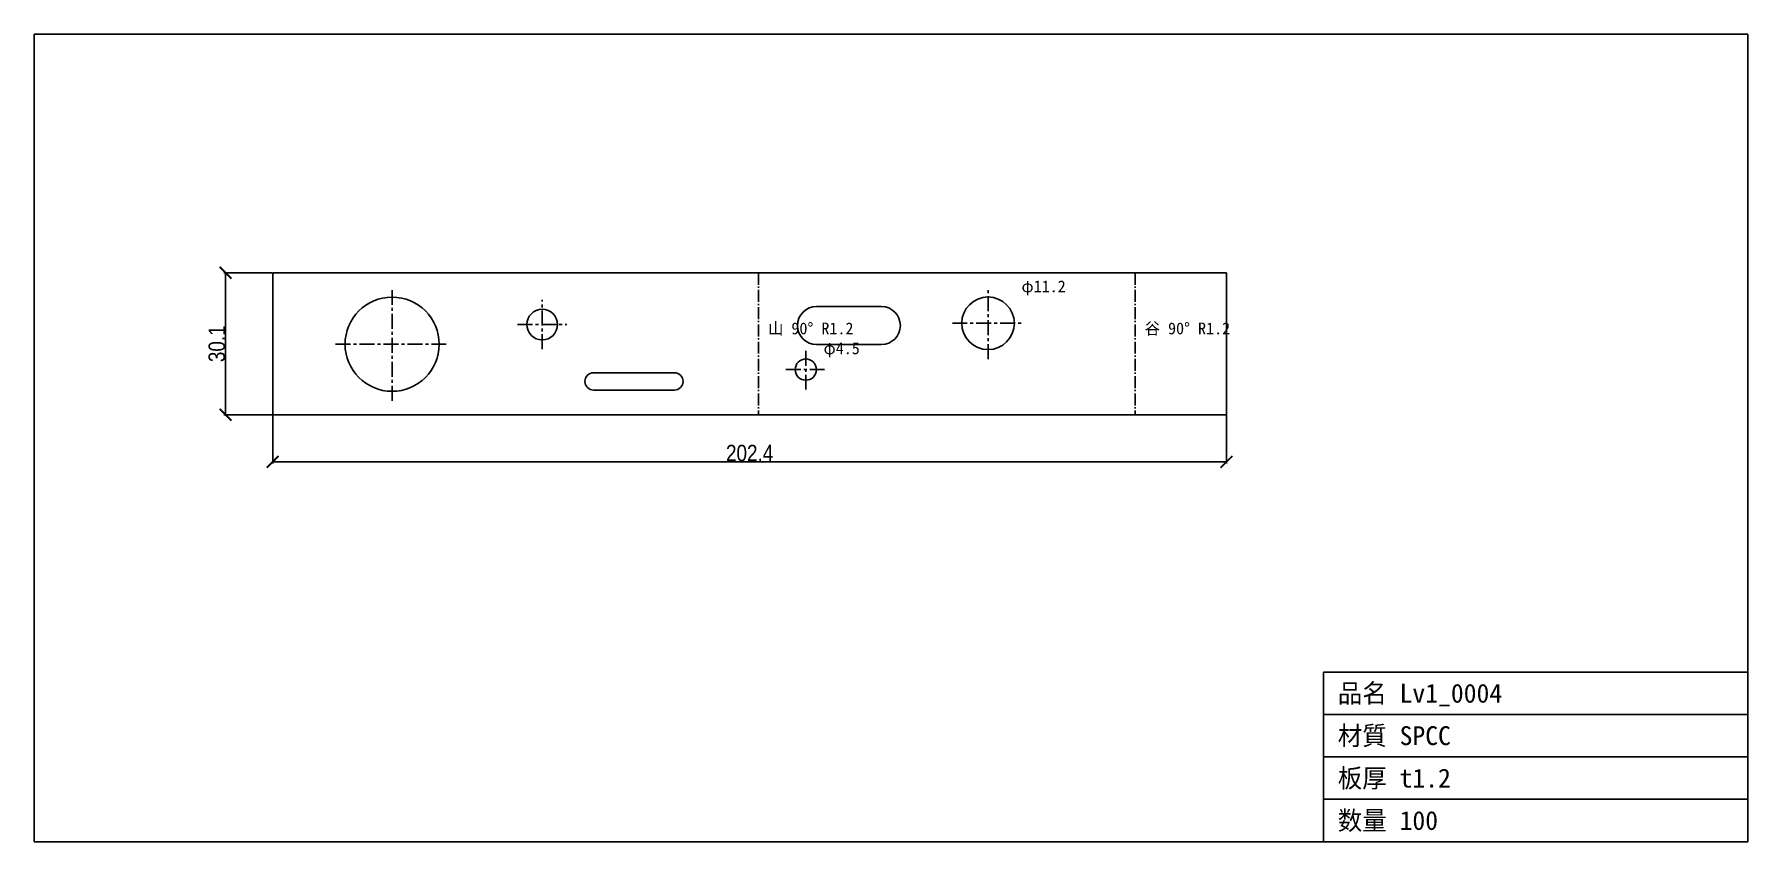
# Model space of a CAD drawing. Header units: millimetres. Extents: x -51 to 313, y -91 to 81.
import ezdxf

# ---------------------------------------------------------------- set-up
doc = ezdxf.new("R2010")
doc.units = ezdxf.units.MM
doc.linetypes.add('CENTER', pattern=[5.08, 3.175, -0.635, 0.635, -0.635])
doc.linetypes.add('DASHDOT', pattern=[3.556, 2.54, -0.508, 0, -0.508])
for name, color, linetype in [('BEND', 7, 'Continuous'), ('CENTER', 7, 'Continuous'), ('CUT', 7, 'Continuous'), ('DIM', 7, 'Continuous'), ('FRAME', 7, 'Continuous'), ('TEXT', 7, 'Continuous')]:
    doc.layers.add(name, color=color, linetype=linetype)
doc.styles.add('OpenSansCondensed-Light', font='OpenSansCondensed-Light.ttf')
doc.dimstyles.new('EZDXF', dxfattribs={"dimtxt": 0.25, "dimasz": 0.175, "dimexe": 0.375, "dimexo": 0.125, "dimgap": 0.1, "dimtad": 1, "dimlfac": 100, "dimzin": 12, "dimdsep": 46, "dimtxsty": 'OpenSansCondensed-Light', "dimblk": 'ARCHTICK', "dimcen": 2.5, "dimazin": 3, "dimtfac": 0.5, "dimtmove": 2, "dimatfit": 3})

# ---------------------------------------------------------------- blocks, each defined once
blk = doc.blocks.new('_ARCHTICK')
at = {"color": 0, "linetype": 'BYBLOCK', "const_width": 0.15}
blk.add_lwpolyline([(-0.5, -0.5), (0.5, 0.5)], dxfattribs=at)

msp = doc.modelspace()

# ---------------------------------------------------------------- linework, layer by layer
at = {"layer": 'BEND', "color": 1, "linetype": 'DASHDOT'}
for p, q in [((103.12, 30.12), (103.12, 0)), ((183.05, 30.12), (183.05, 0))]:
    msp.add_line(p, q, dxfattribs=at)
at = {"layer": 'CENTER', "color": 1, "linetype": 'CENTER'}
for p, q in [((25.34, 2.96), (25.34, 26.95)), ((151.8, 11.81), (151.8, 26.98)), ((57.18, 13.88), (57.18, 24.38)), ((51.93, 19.13), (62.43, 19.13)), ((144.22, 19.4), (159.39, 19.4)), ((13.34, 14.96), (37.33, 14.96)), ((113.13, 5.32), (113.13, 13.84)), ((108.87, 9.58), (117.39, 9.58))]:
    msp.add_line(p, q, dxfattribs=at)
at = {"layer": 'CUT'}
for p, q in [((0, 30.12), (0, 0)), ((202.41, 30.12), (0, 30.12)), ((202.41, 0), (202.41, 30.12)), ((115.4, 22.96), (129.15, 22.96)), ((129.15, 14.88), (115.4, 14.88)), ((68.1, 8.91), (85.23, 8.91)), ((85.23, 5.24), (68.1, 5.24)), ((0, 0), (202.41, 0))]:
    msp.add_line(p, q, dxfattribs=at)
for centre, radius in [((25.34, 14.96), 9.99), ((57.18, 19.13), 3.25), ((151.8, 19.4), 5.58), ((113.13, 9.58), 2.26)]:
    msp.add_circle(centre, radius, dxfattribs=at)
for centre, radius, start, end in [((115.4, 18.92), 4.04, 90, -90), ((129.15, 18.92), 4.04, -90, 90), ((68.1, 7.07), 1.84, 90, -90), ((85.23, 7.07), 1.84, -90, 90)]:
    msp.add_arc(centre, radius, start, end, dxfattribs=at)
at = {"layer": 'FRAME'}
for p, q in [((313.01, 80.72), (-50.6, 80.72)), ((-50.6, 80.72), (-50.6, -90.6)), ((313.01, -90.6), (313.01, 80.72)), ((223.01, -90.6), (223.01, -54.6)), ((223.01, -54.6), (313.01, -54.6)), ((223.01, -63.6), (313.01, -63.6)), ((223.01, -72.6), (313.01, -72.6)), ((223.01, -81.6), (313.01, -81.6)), ((-50.6, -90.6), (313.01, -90.6))]:
    msp.add_line(p, q, dxfattribs=at)

# ---------------------------------------------------------------- texts
at = {"layer": 'TEXT'}
for s, height, p in [('φ11.2', 2.5, (158.89, 25.98)), ('山 90° R1.2', 2.5, (105.12, 17.06)), ('谷 90° R1.2', 2.5, (185.05, 17.06)), ('φ4.5', 2.5, (116.89, 12.84)), ('品名 Lv1_0004', 4, (226.01, -61.1)), ('材質 SPCC', 4, (226.01, -70.1)), ('板厚 t1.2', 4, (226.01, -79.1)), ('数量 100', 4, (226.01, -88.1))]:
    msp.add_text(s, height=height, dxfattribs=at).set_placement(p)

# ---------------------------------------------------------------- dimensions: what is measured, and where the dimension line sits
at = {"layer": 'DIM'}
msp.add_linear_dim(base=(-10, 0), p1=(0, 0), p2=(0, 30.12), angle=90, dimstyle='EZDXF', override={"dimtxt": 3.5, "dimasz": 2.5, "dimdec": 1, "dimlfac": 1}, dxfattribs=at).render()
msp.add_linear_dim(base=(0, -10), p1=(0, 0), p2=(202.41, 0), dimstyle='EZDXF', override={"dimtxt": 3.5, "dimasz": 2.5, "dimdec": 1, "dimlfac": 1}, dxfattribs=at).render()

doc.saveas('drawing.dxf')
